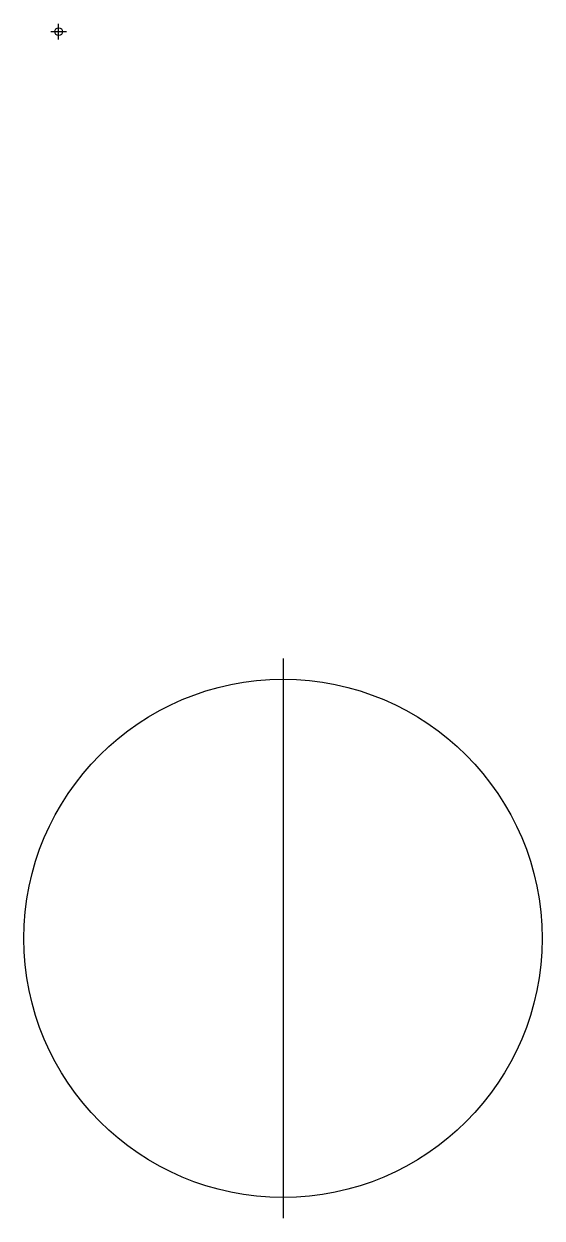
# Model space of a CAD drawing. Header units: inches. Extents: x -2.7 to 37.3, y -31.6 to 60.6.
import ezdxf

# ---------------------------------------------------------------- set-up
doc = ezdxf.new("R2010")
doc.units = ezdxf.units.IN
doc.header["$MEASUREMENT"] = 0
doc.header["$PDMODE"] = 34
doc.header["$PDSIZE"] = 0.6

msp = doc.modelspace()

# ---------------------------------------------------------------- linework, layer by layer
msp.add_line((17.321, 11.598), (17.321, -31.598))
at = {"color": 150}
msp.add_circle((17.321, -10), 20, dxfattribs=at)
at = {"color": 1}
msp.add_point((0, 60), dxfattribs=at)

doc.saveas('drawing.dxf')
